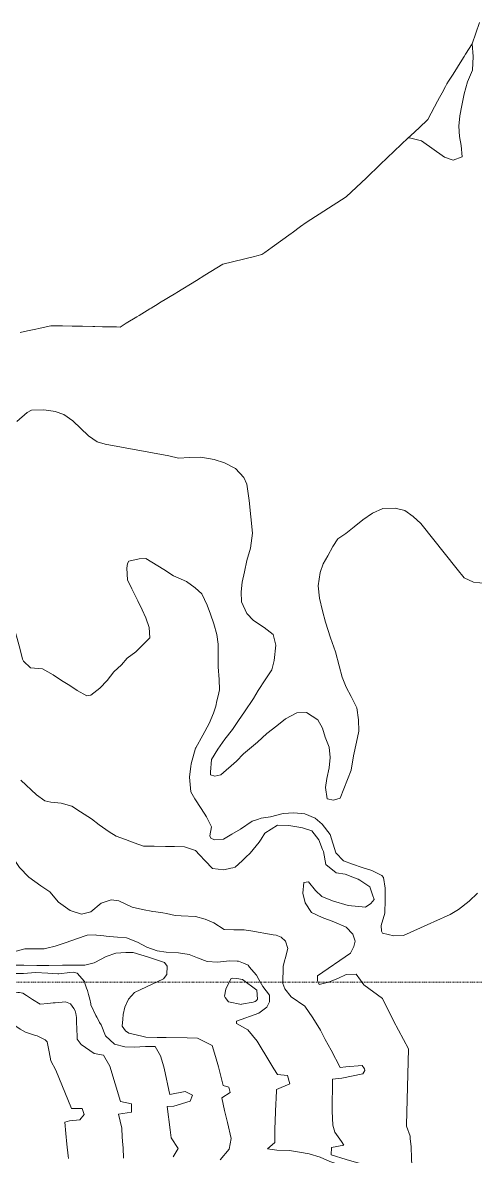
# Model space of a CAD drawing. Header units: metres. Extents: x -436 to 259, y -222 to 285.
# Drawn here: x -241.2 to -139.6, y -5.9 to 248.6 of the extents above; entities that cross this region are included whole.
import ezdxf

# ---------------------------------------------------------------- set-up
doc = ezdxf.new("R2010")
doc.units = ezdxf.units.M
doc.header["$MEASUREMENT"] = 0
doc.linetypes.add('Punto & Rayas', pattern=[0.670278, 0.3175, -0.176389, 0, -0.176389])
doc.layers.add('Marcador - Secciones', color=7, linetype='Continuous')
doc.layers.add('Nuevo_Estructura - Carga', color=7, linetype='Continuous')
doc.layers.add('Marcador - Secciones_Pluma_Nº__85', color=7, linetype='Continuous', lineweight=20, true_color=0x80c2ff)
doc.layers.add('Nuevo_Estructura - Carga_Pluma_Nº__89', color=7, linetype='Continuous', lineweight=20, true_color=0x71cebe)

# ---------------------------------------------------------------- blocks, each defined once
blk = doc.blocks.new('Forma_1')
at = {"layer": 'Nuevo_Estructura - Carga_Pluma_Nº__89', "color": 123, "linetype": 'Continuous', "lineweight": 20, "true_color": 0x71cebe, "flags": 128}
for points in [[(-219.35, 180.25), (-217.97, 181.09), (-215.6, 182.54), (-215.06, 182.87), (-212.7, 184.31), (-212.41, 184.48), (-210.8, 185.47), (-210.48, 185.66), (-206.87, 187.87), (-206.61, 188.03), (-202.2, 190.72), (-200.31, 191.87), (-196.28, 194.33), (-189.14, 196.12), (-188.61, 196.25), (-187.5, 196.52), (-186.84, 197), (-185.19, 198.2), (-180.93, 201.27), (-180.7, 201.43), (-178.81, 202.8), (-177.53, 203.72), (-168.54, 209.49), (-164.03, 213.77), (-160.91, 216.73), (-154.62, 222.7), (-154.21, 223.09), (-154.04, 223.25), (-152.19, 225), (-150.22, 226.88), (-148.71, 229.7), (-148.04, 230.96), (-147.61, 231.76), (-147.03, 232.86), (-146.27, 234.26), (-145.94, 234.89), (-145.57, 235.47), (-144.88, 236.55), (-144.71, 236.82), (-143.81, 238.24), (-143.33, 238.99), (-142.08, 240.97), (-141.75, 241.48), (-140.27, 243.81), (-138.62, 248.59)], [(-140.27, 243.81), (-140.02, 241.01), (-140.2, 237.91), (-141.33, 235.27), (-142.05, 232.6), (-142.63, 229.98), (-143.06, 227.69), (-143.3, 225.37), (-143.14, 223.05), (-142.74, 221.01), (-142.56, 218.47)], [(-144.53, 217.71), (-146.47, 218.42), (-151.66, 222.09), (-154.09, 222.64), (-154.62, 222.7)], [(-142.56, 218.47), (-144.53, 217.71)], [(-241.8, 179), (-240.14, 179.37), (-238.24, 179.8), (-237.61, 179.94), (-235.26, 180.47), (-234.87, 180.55), (-234.85, 180.55), (-232.35, 180.5), (-232.27, 180.5), (-230.12, 180.46), (-229.72, 180.45), (-227.79, 180.41), (-225.47, 180.37), (-225.04, 180.36), (-223.34, 180.33), (-221.9, 180.3), (-220.17, 180.26), (-219.35, 180.25)], [(-239.27, 161.6), (-240.2, 161.09), (-242.55, 159.06)], [(-184.94, 111.19), (-187, 112.8), (-189.4, 114.35), (-190.89, 115.93), (-192.11, 118.55), (-192.18, 120.8), (-191.92, 122.98), (-191.39, 125.29), (-190.86, 127.84), (-190.09, 130.61), (-189.62, 133.96), (-190.38, 141.31), (-190.89, 145), (-191.59, 146.45), (-193.44, 148.46), (-195.93, 149.79), (-198.19, 150.5), (-201.2, 151.05), (-203.73, 150.96), (-206.2, 150.83), (-208.42, 151.33), (-222.71, 153.92), (-224.5, 154.44), (-226.43, 155.85), (-229.99, 159.21), (-231.96, 160.61), (-233.97, 161.32), (-234.4, 161.37), (-236.47, 161.64), (-239.27, 161.6)], [(-137.13, 122.65), (-139.97, 122.95), (-142.07, 123.97), (-143.67, 125.91), (-151.79, 136.15), (-153.54, 137.69), (-155.4, 139.02), (-157.59, 139.55), (-160.32, 139.49), (-162.65, 138.43), (-164.83, 136.94), (-166.77, 135.42), (-168.66, 133.91), (-170.43, 132.7), (-171.54, 131.01), (-172.72, 128.89), (-173.77, 127.06), (-174.45, 125.15), (-174.89, 122.17), (-174.6, 119.39), (-173.9, 116.56), (-173.25, 113.95), (-172.13, 110.43), (-170.96, 107.34), (-170.15, 104.15), (-169.5, 101.63), (-168.55, 99.39), (-167.44, 97.29), (-166.2, 94.74), (-165.81, 92.09), (-165.77, 89.53), (-166.27, 87.02), (-166.93, 83.97), (-167.47, 80.79), (-169.94, 74.49)], [(-217.41, 127.66), (-217.71, 127.12), (-217.81, 126.1), (-217.66, 123.52), (-216.69, 121.49), (-215.37, 118.8), (-214.4, 116.77), (-213.6, 114.92), (-212.82, 112.8), (-212.64, 110.5)], [(-213.54, 128.25), (-215.04, 128.22), (-217.41, 127.66)], [(-203.49, 75.9), (-203.77, 79.18), (-203.47, 81.68), (-203.41, 82.12), (-203.4, 82.17), (-202.38, 85.71), (-202.34, 85.79), (-200.79, 88.63), (-199.36, 91.25), (-198.35, 93.53), (-197.84, 95.16), (-197.66, 96.3), (-197.32, 97.45), (-197.03, 98.76), (-197.12, 101.13), (-197.3, 103.98), (-197.34, 106.51), (-197.33, 109.07), (-197.59, 111.25), (-198.31, 113.61), (-199.07, 115.75), (-199.8, 117.77), (-201.02, 120.32), (-202.47, 121.71), (-204.42, 123.11), (-207.32, 124.36), (-209.55, 125.83), (-213.54, 128.25)], [(-239.49, 103.76), (-241.03, 105.23), (-241.24, 105.68), (-241.76, 107.86), (-242.44, 110.34), (-243.17, 112.62), (-244.37, 114.39)], [(-212.64, 110.5), (-215.85, 107.29), (-217.74, 105.9), (-219, 104.44), (-220.72, 102.86), (-222.26, 100.89), (-223.89, 99.18), (-225.92, 97.59)], [(-199.01, 79.72), (-199.07, 80.29), (-198.8, 83.13), (-197.42, 85.5), (-195.82, 87.72), (-194.07, 89.91), (-192.76, 91.91), (-191.41, 93.88), (-189.41, 96.87), (-188.32, 98.65), (-186.8, 101.02), (-185.3, 103.28), (-184.73, 105.38), (-184.37, 108.81), (-184.94, 111.19)], [(-226.85, 97.44), (-228.97, 98.65), (-230.66, 99.79), (-232.49, 100.92), (-234.39, 102.18), (-236.75, 103.51), (-239.49, 103.76)], [(-225.92, 97.59), (-226.85, 97.44)], [(-179.69, 93.59), (-182.19, 92.27), (-184.18, 90.73), (-186.43, 89.01), (-188.49, 87.02), (-191.6, 84.39), (-193.19, 82.75), (-196.74, 79.71)], [(-177.46, 93.68), (-179.69, 93.59)], [(-174.97, 92.06), (-177.46, 93.68)], [(-172.88, 74.29), (-173.2, 76.85), (-172.89, 78.86), (-172.41, 81.3), (-172.14, 83.57), (-172.42, 85.92), (-173.27, 88.15), (-173.86, 90.15), (-174.97, 92.06)], [(-241.68, 78.54), (-238.1, 75.21), (-236.25, 73.89), (-234.93, 73.55), (-232.61, 73.38), (-230.22, 72.64), (-228.27, 71.4), (-225.78, 69.85), (-224.02, 68.51), (-221.78, 66.91), (-220.24, 65.92), (-218.14, 65.19), (-216.21, 64.43), (-214.09, 63.71), (-211.7, 63.66), (-209.16, 63.63), (-207.15, 63.6), (-204.9, 63.52), (-202.42, 62.71)], [(-198.05, 79.4), (-199.01, 79.72)], [(-196.74, 79.71), (-198.05, 79.4)], [(-198.83, 68.02), (-199.93, 70.26), (-201.17, 72.12), (-202.54, 74.35), (-203.49, 75.9)], [(-171.42, 74.01), (-172.88, 74.29)], [(-169.94, 74.49), (-171.42, 74.01)], [(-228.05, 48.42), (-230.55, 49.28), (-233.18, 51.12), (-235.11, 53.42), (-237.16, 54.79), (-239.87, 56.71), (-241.91, 58.88), (-242.85, 60.24), (-244.08, 63.22), (-244.23, 64.88), (-243.72, 67.38), (-242.98, 69.51), (-242.84, 71.66)], [(-169.17, 60.36), (-170.88, 62.23), (-172.18, 66.32), (-173.95, 68.64), (-175.57, 69.97), (-177.85, 70.98), (-180.3, 71.18), (-182.76, 71.04), (-185.56, 70.24), (-187.64, 69.98), (-188.47, 69.7), (-189.71, 69.3), (-192.32, 67.51), (-194.25, 66.42), (-196.09, 65.28)], [(-199.16, 66.03), (-198.83, 68.02)], [(-193.47, 58.95), (-191.96, 60.4), (-191.13, 61.19), (-190.14, 62.15), (-188.09, 64.61), (-187.69, 65.24), (-186.83, 66.61)], [(-186.83, 66.61), (-183.99, 68.37)], [(-183.99, 68.37), (-181.48, 68.32), (-178.76, 67.9), (-178.35, 67.77), (-176.26, 67.11)], [(-176.26, 67.11), (-174.73, 65.13), (-173.86, 62.96), (-173.67, 62.51), (-173.11, 59.59)], [(-198.95, 65.51), (-199.16, 66.03)], [(-198.15, 65.09), (-198.95, 65.51)], [(-196.09, 65.28), (-198.15, 65.09)], [(-202.42, 62.71), (-201.53, 61.76), (-200.23, 60.38), (-198.61, 58.66)], [(-198.61, 58.66), (-196.06, 58.36), (-194.45, 58.72), (-194.02, 58.82), (-193.47, 58.95)], [(-173.11, 59.59), (-170.79, 57.71)], [(-160.57, 57.08), (-162.83, 58.22), (-164.97, 58.91), (-167.19, 59.63), (-169.17, 60.36)], [(-170.79, 57.71), (-168.78, 57.42), (-167.06, 56.75), (-165.89, 56.3), (-165.49, 56.03), (-163.23, 54.53)], [(-160.66, 44.57), (-160.69, 45.88), (-159.9, 48.64), (-159.79, 51.65), (-159.85, 54.23), (-160.22, 56.63)], [(-160.22, 56.63), (-160.57, 57.08)], [(-178.12, 55.51), (-178.29, 53.14), (-177.77, 50.98), (-176.38, 48.83)], [(-177.06, 55.69), (-178.12, 55.51)], [(-164.2, 50), (-168.12, 50.38), (-171.68, 51.44), (-174.06, 52.37), (-175.45, 53.71), (-177.06, 55.69)], [(-163.23, 54.53), (-162.65, 52.78), (-162.3, 51.73)], [(-195.97, 44.98), (-198.32, 46.45), (-200.25, 47.31), (-202.44, 47.89), (-205.64, 48.08), (-206.96, 48.16), (-208.96, 48.58), (-209.78, 48.7), (-211.34, 48.92), (-211.98, 49.02), (-214.31, 49.45), (-216.61, 49.98), (-219.66, 51.42), (-221.33, 51.61), (-223.61, 50.9), (-225.93, 48.92)], [(-162.3, 51.73), (-163.04, 50.81), (-164.2, 50)], [(-139.11, 53.12), (-140.93, 51.34), (-143.37, 49.47), (-145.21, 48.38), (-148.9, 46.71), (-149.59, 46.39), (-155.7, 43.63), (-157.9, 43.57), (-160.4, 44.17)], [(-225.93, 48.92), (-228.05, 48.42)], [(-176.38, 48.83), (-173.98, 47.71), (-171.31, 46.7), (-168.61, 45.48), (-167.11, 43.92), (-166.58, 42.38)], [(-190.6, 36.95), (-191.66, 37.41), (-192.75, 37.9), (-192.87, 37.9), (-193.05, 37.9), (-194.76, 37.93), (-197.51, 37.68), (-199.81, 37.83), (-201.93, 38.59), (-203.86, 39.35), (-206.25, 39.73), (-209.04, 39.89), (-211.03, 40.17), (-213.34, 40.99), (-215.43, 42.15), (-217.93, 43.13), (-219.96, 43.27), (-221.7, 43.43), (-222.45, 43.5), (-223.01, 43.55), (-224.63, 43.72), (-224.93, 43.76), (-226.72, 43.69), (-227.16, 43.54), (-231.68, 41.98), (-233.9, 41.25), (-235.82, 40.77), (-236.37, 40.64), (-238.5, 40.67), (-239.53, 40.67), (-240.77, 40.67), (-243.24, 40)], [(-182.17, 42.36), (-183.18, 43.28), (-184.27, 43.69), (-184.97, 43.81), (-189.96, 44.66), (-190.55, 44.76), (-191.45, 44.92), (-191.52, 44.91), (-193.77, 44.88), (-195.97, 44.98)], [(-160.4, 44.17), (-160.66, 44.57)], [(-181.69, 40.71), (-182.17, 42.36)], [(-166.58, 42.38), (-166.83, 41.13), (-167.58, 39.64)], [(-209.36, 37.59), (-212.97, 38.79), (-216.39, 39.81), (-218.09, 39.79), (-220.29, 39.65), (-222.48, 38.93), (-225.01, 37.56), (-225.17, 37.52), (-226.67, 37.14), (-227.25, 37), (-231.68, 36.96), (-232.26, 36.95), (-235.36, 36.91), (-238.07, 36.9), (-240.99, 36.96), (-242.68, 36.99)], [(-169.89, 13.99), (-171.97, 17.91), (-173.31, 20.31), (-174.36, 22.4), (-176.04, 25.16), (-177.86, 27.74), (-180.91, 29.86), (-182.36, 31.63), (-182.77, 32.84), (-182.74, 36.69), (-182.35, 38.21), (-182.29, 38.43), (-181.69, 40.71)], [(-167.58, 39.64), (-175.04, 34.6)], [(-208.81, 36.77), (-209.36, 37.59)], [(-208.89, 34.87), (-208.81, 36.77)], [(-185.83, 30.23), (-187.3, 32.17), (-188.22, 33.78), (-188.74, 34.7), (-189.83, 36.01), (-190.28, 36.55), (-190.6, 36.95)], [(-229.02, 35.14), (-229.84, 35.41), (-230.66, 35.31), (-233.1, 35.04), (-233.36, 35.01), (-235.59, 35.14), (-238.33, 35.3), (-241.01, 35.09), (-243.4, 35.09), (-245.76, 34.34), (-247.45, 33.23), (-247.51, 33.19), (-247.91, 32.93), (-249.45, 32.31), (-250.24, 31.99), (-251.82, 31.45), (-252.61, 31.19), (-252.97, 31.07), (-253.3, 31.02), (-253.7, 30.96), (-255.02, 30.77), (-257.12, 30.83), (-257.39, 30.84), (-257.67, 30.85)], [(-222.62, 21.09), (-223.63, 23.54), (-223.95, 24.11), (-224.15, 24.49), (-224.59, 25.27), (-224.81, 25.69), (-225.89, 28.05), (-225.95, 28.3), (-226.17, 29.32), (-226.41, 30.4), (-226.7, 31.28), (-226.88, 31.83), (-227.18, 32.74), (-227.34, 33.25), (-227.36, 33.27), (-229.02, 35.14)], [(-218.87, 23.29), (-218.76, 24.86), (-218.69, 25.87), (-218.31, 27.55), (-217.49, 29.31), (-216.14, 30.81), (-209.63, 33.93)], [(-209.63, 33.93), (-208.89, 34.87)], [(-195.9, 30.01), (-195.57, 31.62), (-194.48, 33.92)], [(-194.48, 33.92), (-194.17, 34.04), (-193.13, 34), (-191.86, 33.79)], [(-188.66, 31.34), (-191.86, 33.79)], [(-175.04, 34.6), (-175.04, 33.52), (-174.67, 32.6)], [(-174.67, 32.6), (-172.55, 33.12), (-170.48, 33.95), (-168.55, 34.85), (-166.33, 34.93)], [(-166.33, 34.93), (-165.39, 33.63), (-164.63, 32.52), (-160.43, 29.51)], [(-241.21, 30.71), (-241.96, 30.81), (-242.29, 30.86), (-243.19, 30.99)], [(-237.29, 28.23), (-239, 29.23), (-240.4, 30.16), (-241.21, 30.71)], [(-188.66, 31.34), (-188.47, 29.35)], [(-231.6, 28.77), (-233.93, 28.54), (-234.42, 28.5), (-235.58, 28.39), (-237.29, 28.23)], [(-230.46, 28.27), (-231.6, 28.77)], [(-229.02, 20.36), (-229.1, 23.22), (-229.12, 23.65), (-229.13, 24.13), (-229.16, 25.25), (-229.31, 26.09), (-229.43, 26.74), (-229.77, 27.24), (-230.46, 28.27)], [(-195.02, 28.77), (-195.76, 29.7), (-195.9, 30.01)], [(-195.02, 28.77), (-192.09, 28.17)], [(-193.22, 24.43), (-188.2, 26.2), (-186.43, 27.55), (-185.76, 28.77)], [(-188.47, 29.35), (-188.69, 29.04), (-189, 28.81), (-189.48, 28.67), (-192.11, 28.18)], [(-185.76, 28.77), (-185.83, 30.23)], [(-160.43, 29.51), (-157.93, 24.45), (-154.55, 18.2)], [(-235.76, 19.77), (-236.18, 20.17), (-237.99, 21.07), (-238.6, 21.26), (-240.63, 21.9), (-241.77, 22.57), (-242.8, 23.27), (-244.08, 24.16), (-245.69, 24.44), (-246.88, 24.14), (-247.5, 23.98), (-248.26, 23.79), (-249.46, 23.43), (-251.57, 22.81), (-254.02, 21.73), (-256.28, 21.03), (-256.99, 20.8), (-257.02, 20.8), (-259.48, 20.34)], [(-201.97, 20.59), (-204.27, 20.62), (-208.98, 20.73), (-211.06, 20.75), (-213.6, 20.79), (-214.45, 21), (-217.36, 21.72), (-218.17, 22.26), (-218.87, 23.29)], [(-193.22, 23.89), (-193.22, 24.43)], [(-184.02, 12.45), (-184.8, 13.69), (-185.7, 15.16), (-188.59, 19.94), (-190.67, 22.46), (-193.22, 23.89)], [(-220.58, 19.26), (-222.62, 21.09)], [(-198.67, 18.91), (-201.97, 20.59)], [(-230.26, 4.82), (-233.75, 13.37), (-234.93, 15.52), (-235.29, 17.51), (-235.76, 19.77)], [(-223.05, 16.74), (-225.2, 17.14), (-228.07, 19.15), (-229.02, 20.36)], [(-211.44, 18.7), (-212.34, 18.7), (-213.62, 18.72), (-216.18, 18.59), (-218.27, 18.64), (-220.58, 19.26)], [(-211.44, 18.7), (-210.29, 16.6), (-209.56, 14.15), (-209.56, 14.13), (-209.26, 12.79), (-208.38, 8.92), (-208.16, 7.95)], [(-196.21, 9.95), (-197.22, 14.18), (-197.9, 16.44), (-198.67, 18.91)], [(-154.55, 18.2), (-155.04, 1.03), (-155.04, 0.82), (-154.24, -1.41), (-154.19, -1.93), (-153.98, -3.81), (-153.9, -6.39), (-153.72, -9.43), (-152.97, -11.66), (-152.42, -14.84), (-152.09, -17.34), (-151.53, -19.57), (-150.76, -22.26), (-150.49, -25.05), (-149.43, -27.51), (-148.23, -30.25), (-147.48, -32.74), (-147.42, -35.42), (-147.36, -38.07), (-147.55, -41.27), (-148.17, -43.56), (-149.38, -45.82), (-151.14, -47.83)], [(-219.25, 6.36), (-221.66, 14.28), (-223.05, 16.74)], [(-164.96, 14.45), (-168.67, 14.12), (-169.89, 13.99)], [(-164.44, 13.69), (-164.96, 14.45)], [(-164.84, 12.57), (-164.42, 13.33)], [(-164.42, 13.33), (-164.44, 13.69)], [(-184.19, 9.09), (-181.25, 10.34)], [(-181.73, 12.23), (-184.02, 12.45)], [(-181.25, 10.34), (-181.73, 12.23)], [(-169.07, -3.48), (-169.63, -2.61), (-171.16, -0.49), (-171.58, 1.01), (-171.69, 4.17), (-171.61, 11.37)], [(-171.61, 11.37), (-169.54, 11.62), (-164.84, 12.57)], [(-204.75, 8.57), (-208.16, 7.95)], [(-203.12, 7.75), (-204.75, 8.57)], [(-203.58, 6.45), (-203.12, 7.75)], [(-196.53, 7.22), (-194.65, 8.35)], [(-194.93, 9.55), (-196.21, 9.95)], [(-194.65, 8.35), (-194.93, 9.55)], [(-184.58, -2.85), (-184.61, 0.09), (-184.35, 5.99), (-184.31, 6.92), (-184.19, 9.09)], [(-216.82, 5.85), (-219.25, 6.36)], [(-216.8, 3.98), (-216.82, 5.85)], [(-208.77, 5.22), (-207.26, 5.28), (-203.58, 6.45)], [(-207.89, -1.79), (-208.12, 0.02), (-208.77, 5.22)], [(-194.83, -4.35), (-194.44, -1.92), (-195.26, 1.64), (-195.88, 4.35), (-196.53, 7.22)], [(-227.9, 4.79), (-230.26, 4.82)], [(-228.38, 2.21), (-227.4, 3.41)], [(-227.4, 3.41), (-227.9, 4.79)], [(-219.72, 3.49), (-216.8, 3.98)], [(-218.56, -6.39), (-218.68, -4.07), (-218.75, -3.38), (-218.91, -1.67), (-218.93, 0.41), (-219.72, 3.49)], [(-231.73, 1.69), (-230.73, 2.01), (-228.38, 2.21)], [(-230.91, -6.4), (-231.04, -5.81), (-231.3, -3.22), (-231.54, -0.82), (-231.73, 1.69)], [(-206.31, -4.16), (-207.89, -1.79)], [(-207.45, -6.04), (-206.31, -4.16)], [(-196.89, -6.72), (-194.83, -4.35)], [(-186.27, -4.25), (-184.58, -2.85)], [(-167.89, -9.48), (-169.74, -8.16), (-170.31, -7.75), (-170.38, -7.73), (-171.32, -7.41), (-172.24, -7.08), (-174.42, -6.15), (-176.85, -5.4), (-179.06, -5), (-181.31, -4.64), (-184.17, -4.58), (-186.27, -4.25)], [(-171.97, -5.6), (-171.87, -3.98)], [(-169.07, -3.48), (-171.87, -3.98)], [(-155.75, -27.26), (-156.06, -23.85), (-155.61, -21.39), (-155.69, -20.98), (-155.9, -19.7), (-156.65, -16.85), (-157.67, -14.35), (-158.5, -12.23), (-159.97, -10.77), (-161.78, -9.82), (-163.85, -8.59), (-165.75, -7.5), (-168.56, -6.68), (-171.97, -5.6)]]:
    blk.add_lwpolyline(points, dxfattribs=at)
blk = doc.blocks.new('Plano de Corte_1', base_point=(-434.52, 33.18))
at = {"layer": 'Marcador - Secciones_Pluma_Nº__85', "color": 151, "linetype": 'Punto & Rayas', "lineweight": 20, "true_color": 0x80c2ff}
blk.add_line((-434.22, 33.18), (167.76, 33.18), dxfattribs=at)

msp = doc.modelspace()

# ---------------------------------------------------------------- block references
at = {"layer": 'Marcador - Secciones', "color": 151, "lineweight": 20, "true_color": 0x80c2ff}
msp.add_blockref('Plano de Corte_1', (-434.52, 33.18), dxfattribs=at)
at = {"layer": 'Nuevo_Estructura - Carga', "linetype": 'Continuous', "lineweight": 0}
msp.add_blockref('Forma_1', (0, 0), dxfattribs=at)

doc.saveas('drawing.dxf')
